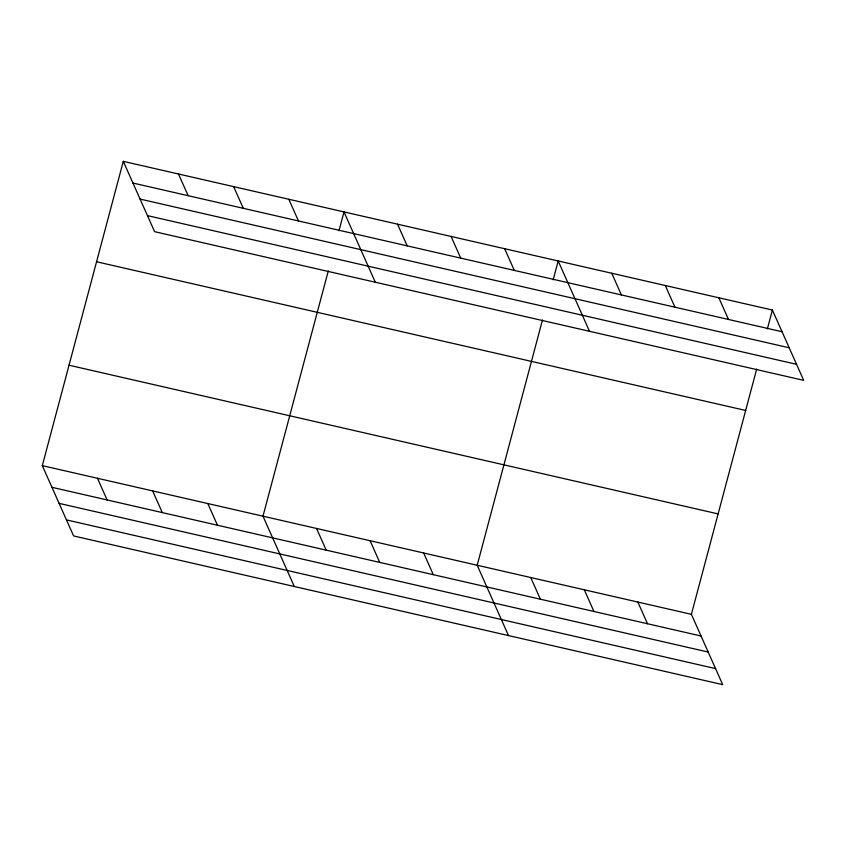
<?xml version="1.0" encoding="UTF-8"?>
<svg xmlns="http://www.w3.org/2000/svg" width="846" height="846" viewBox="0 0 846 846"><rect width="100%" height="100%" fill="white"/><g stroke="black" fill="none" stroke-linecap="round" stroke-linejoin="round"><path stroke-width="1.27" d="M756.684 369.036L691.394 614.323L722.706 684.647L73.613 535.952L42.3 465.638L123.294 161.353L772.387 310.048L803.7 380.362L154.607 231.677L123.294 161.353M328.29 270.9L262.99 516.187L294.302 586.511M338.982 230.736L343.994 211.912L375.296 282.226M542.487 319.968L477.197 565.255L508.499 635.579M553.178 279.804L558.191 260.98L589.503 331.294M767.375 328.872L772.387 310.048M132.949 183.043L782.042 331.727M140.098 199.085L789.191 347.78M147.458 215.624L796.551 364.319M96.571 261.763L745.664 410.458M69.034 365.218L718.127 513.913M42.3 465.638L691.394 614.323M51.955 487.317L701.048 636.012M59.104 503.37L708.197 652.055M66.464 519.899L715.557 668.594M718.846 297.781L728.491 319.46M665.294 285.514L674.949 307.193M611.743 273.247L621.398 294.926M504.639 248.713L514.294 270.392M637.842 602.056L647.497 623.745M451.087 236.446L460.742 258.125M584.29 589.789L593.945 611.478M397.535 224.179L407.19 245.858M530.738 577.522L540.393 599.211M288.814 199.275L298.469 220.954M423.645 552.988L433.3 574.677M233.644 186.628L243.299 208.317M370.093 540.721L379.748 562.41M178.474 173.99L188.129 195.68M316.541 528.454L326.196 550.143M207.82 503.55L217.475 525.229M152.65 490.913L162.305 512.591M97.47 478.276L107.125 499.954"/></g></svg>
